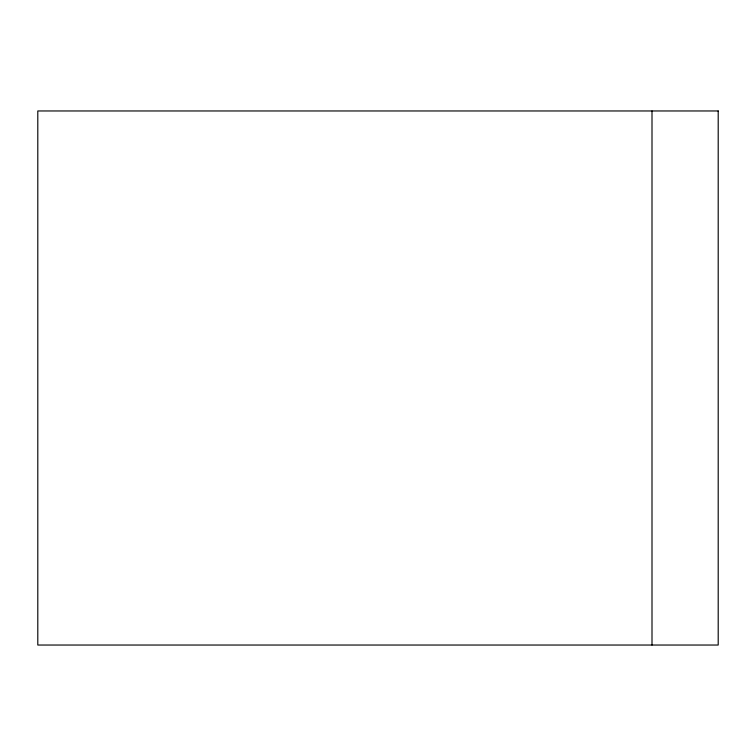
<?xml version="1.0" encoding="UTF-8"?>
<svg xmlns="http://www.w3.org/2000/svg" width="756" height="756" viewBox="0 0 756 756"><rect width="100%" height="100%" fill="white"/><g stroke="black" fill="none" stroke-linecap="round" stroke-linejoin="round"><path stroke-width="1.13" d="M652.003 110.962L652.003 645.038M718.2 110.962L37.8 110.962L37.8 645.038L718.2 645.038L718.2 110.962"/></g></svg>
